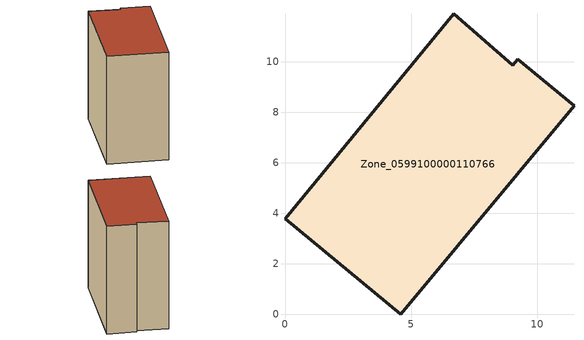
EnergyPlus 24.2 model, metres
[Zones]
Zone_0599100000110766
 floor ground (C_G): 4.59,0 0,3.79 6.69,11.9 9.01,9.86 9.22,10.11 11.45,8.26 z0
 wall outside (C_F): 4.59,0 11.45,8.26 9.22,10.11 9.01,9.86 6.69,11.9 0,3.79 4.59,0 z0:11.13
 roof outside (C_R): 0,3.79 4.59,0 11.45,8.26 9.22,10.11 9.01,9.86 6.69,11.9 z11.13
[BUILDING]
Pand.0599100000110766: North Axis=0; Terrain=City; Loads Convergence Tolerance Value=0.04; Temperature Convergence Tolerance Value=0.4; Solar Distribution=FullExterior; Maximum Number of Warmup Days=25; Minimum Number of Warmup Days=1
[Site:Location]
Rotterdam.The.Hague.AP_ZH_NLD Design_Conditions: Latitude=51.96; Longitude=4.45; Time Zone=1; Elevation=-4.5
[SITE:GROUNDTEMPERATURE:BUILDINGSURFACE]
18, 18, 18, 18, 18, 18, 18, 18, 18, 18, 18, 18
[MATERIAL] Thermal Absorptance=0.9; Solar Absorptance=0.7; Visible Absorptance=0.7
Name | Roughness | Thickness | Conductivity | Density | Specific Heat
G.TI.1946 | MediumSmooth | 0.15 | 1 | 540 | 1210
F.TI.1946 | Rough | 0.3 | 0.857143 | 1920 | 840
R.TI.1946 | MediumRough | 0.2 | 0.1 | 1500 | 1000
[CONSTRUCTION]
C_G: G.TI.1946
C_F: F.TI.1946
C_R: R.TI.1946
[ZONE]
Zone_0599100000110766: Type=1; Multiplier=1; Ceiling Height=Autocalculate; Volume=Autocalculate; Floor Area=autocalculate; Part of Total Floor Area=Yes
[ZONEINFILTRATION:DESIGNFLOWRATE]
Infil_Zone_0599100000110766: Zone or ZoneList or Space or SpaceList=Zone_0599100000110766; Schedule=AlwaysOn; Design Flow Rate Calculation Method=Flow/Area; Flow Rate per Floor Area=0.003; Constant Term Coefficient=1; Temperature Term Coefficient=0; Velocity Term Coefficient=0; Velocity Squared Term Coefficient=0
[HVACTEMPLATE:ZONE:IDEALLOADSAIRSYSTEM]
Zone_0599100000110766: Maximum Heating Supply Air Temperature=50; Minimum Cooling Supply Air Temperature=13; Maximum Heating Supply Air Humidity Ratio=0.0156; Minimum Cooling Supply Air Humidity Ratio=0.0077; Heating Limit=NoLimit; Cooling Limit=NoLimit; Dehumidification Control Type=ConstantSensibleHeatRatio; Cooling Sensible Heat Ratio=0.7; Dehumidification Setpoint=60; Humidification Control Type=None; Humidification Setpoint=30; Outdoor Air Method=None; Outdoor Air Flow Rate per Person=0.00944; Outdoor Air Flow Rate per Zone Floor Area=0; Outdoor Air Flow Rate per Zone=0; Demand Controlled Ventilation Type=None; Outdoor Air Economizer Type=NoEconomizer; Heat Recovery Type=None; Sensible Heat Recovery Effectiveness=0.7; Latent Heat Recovery Effectiveness=0.65
[ZONECONTROL:THERMOSTAT]
ThermostatControl_Zone_0599100000110766: Zone or ZoneList=Zone_0599100000110766; Control Type Schedule=DualSetpointControlType; Control 1=Thermostat_Zone_0599100000110766; Temperature Difference Between Cutout And Setpoint=0
[THERMOSTATSETPOINT:DUALSETPOINT]
Thermostat_Zone_0599100000110766: Heating Setpoint Temperature Schedule=HeatingSetpoint_Zone_0599100000110766; Cooling Setpoint Temperature Schedule=CoolingSetpoint_Zone_0599100000110766
[SCHEDULE:COMPACT]
HeatingSetpoint_Zone_0599100000110766: Through: 12/31, For: AllDays, Until: 24:00, 21
CoolingSetpoint_Zone_0599100000110766: Through: 12/31, For: AllDays, Until: 24:00, 24
DualSetpointControlType: Through: 12/31, For: AllDays, Until: 24:00, 4
AlwaysOn: Through: 12/31, For: AllDays, Until: 24:00, 1
